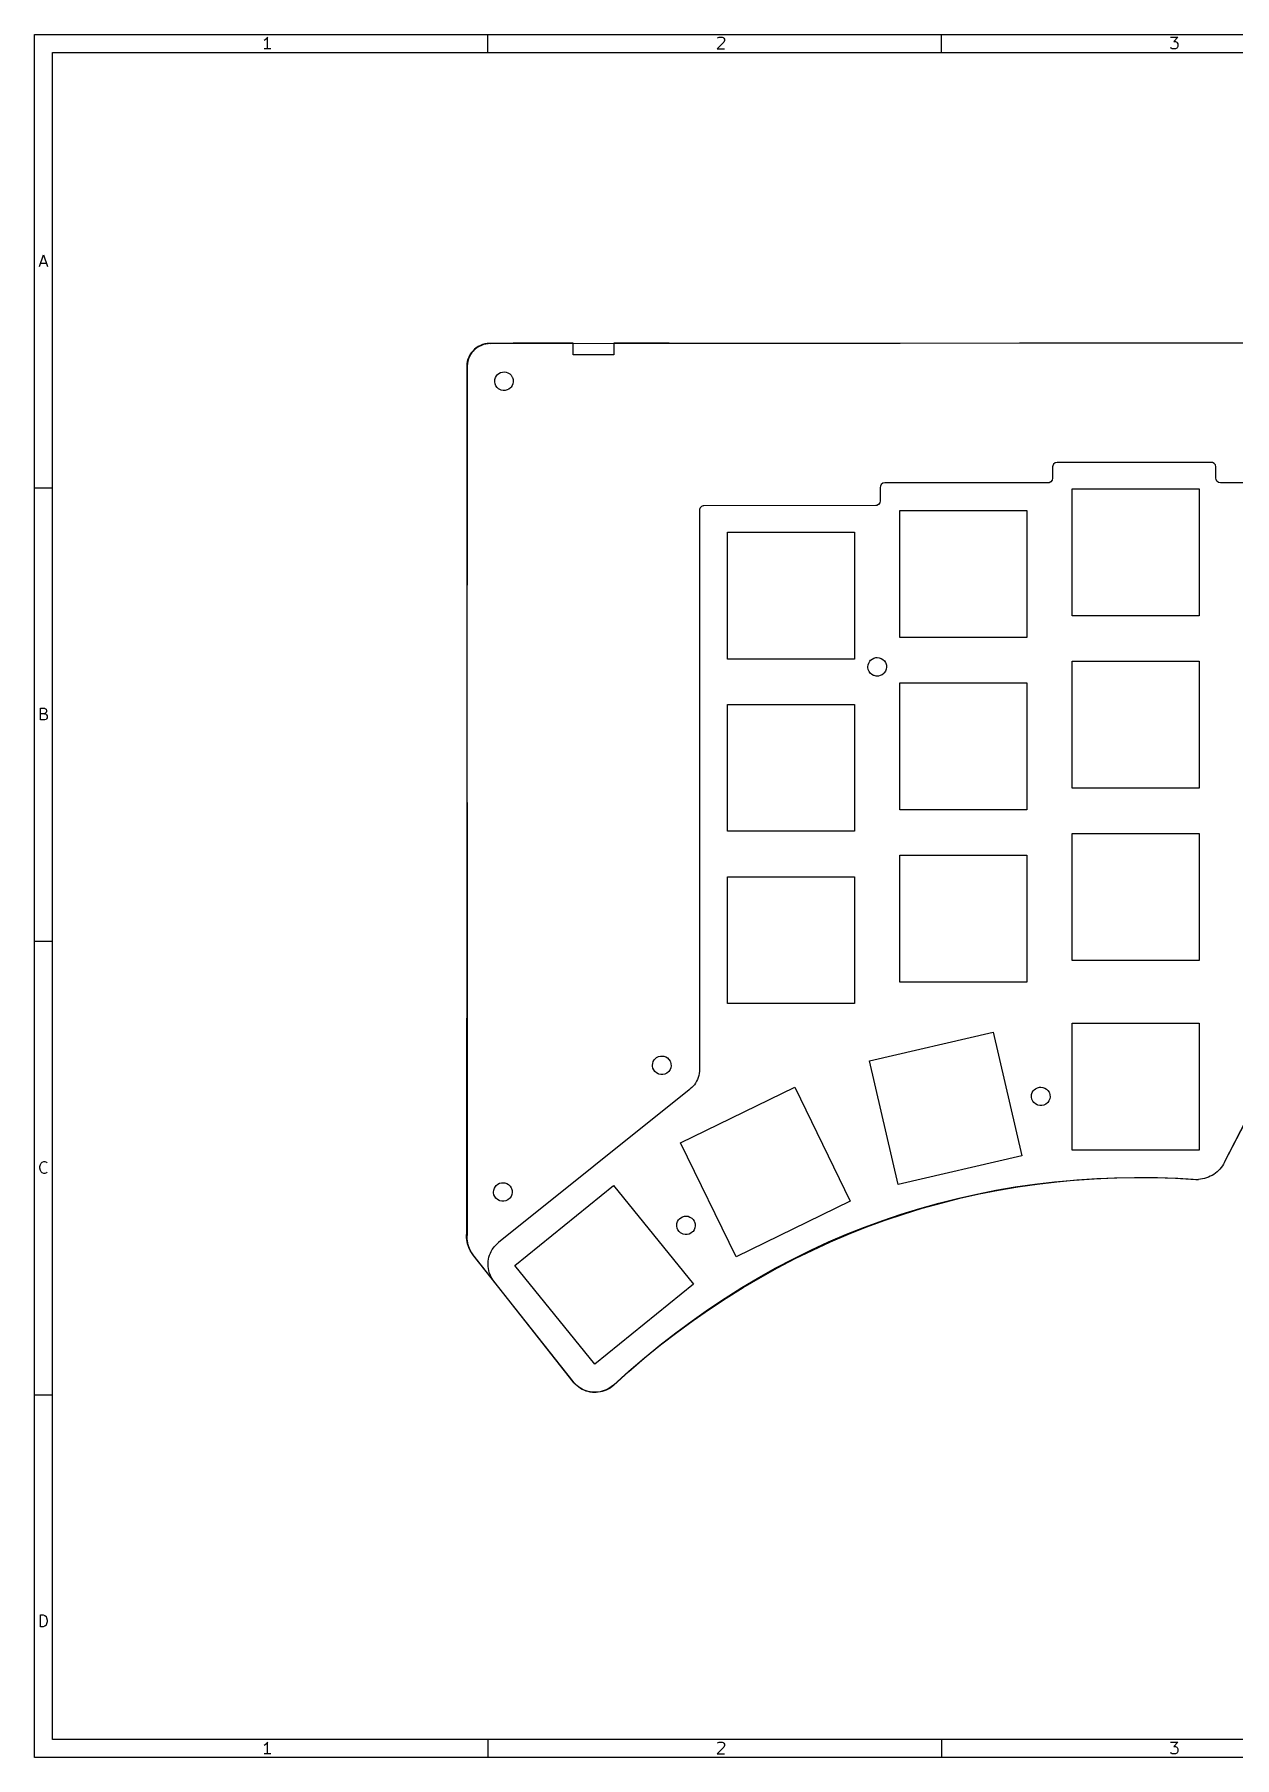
# Model space of a CAD drawing. Extents: x 10 to 287, y -198 to -8.
# Drawn here: x 10 to 142.3, y -198 to -8 of the extents above; entities that cross this region are included whole.
import ezdxf

# ---------------------------------------------------------------- set-up
doc = ezdxf.new("R2010")
doc.units = 0
doc.layers.get('0').update_dxf_attribs({"linetype": 'CONTINUOUS'})

msp = doc.modelspace()

# ---------------------------------------------------------------- linework, layer by layer
at = {"color": 7}
for points in [[(10.000005, -7.983936), (287.002245, -7.983936), (287.002245, -197.991176), (10.000005, -197.991176)], [(12.000001, -9.983932), (285.001741, -9.983932), (285.001741, -195.99118), (12.000001, -195.99118)], [(61.77026, -45.194911)], [(102.91826, -76.690911)], [(79.16926, -120.632911)], [(120.95226, -124.061911)], [(61.64326, -134.602911)], [(81.83626, -138.285911)], [(10.65784, -183.571571), (10.65784, -182.271091), (10.96772, -182.271091), (11.15314, -182.332051), (11.2776, -182.456511), (11.33856, -182.580971), (11.40206, -182.827351), (11.40206, -183.012771), (11.33856, -183.261691), (11.2776, -183.386151), (11.15314, -183.508071), (10.96772, -183.571571)]]:
    msp.add_lwpolyline(points, close=True, dxfattribs=at)
for points in [[(35.69208, -9.571411), (35.69208, -8.270931), (35.57016, -8.456351), (35.4457, -8.580811), (35.32124, -8.641771)], [(59.99988, -9.982891), (59.99988, -7.983911)], [(85.32114, -8.395391), (85.3821, -8.331891), (85.50656, -8.270931), (85.81644, -8.270931), (85.9409, -8.331891), (86.00186, -8.395391), (86.06536, -8.517311), (86.06536, -8.641771), (86.00186, -8.827191), (85.26018, -9.571411), (86.06536, -9.571411)], [(109.99978, -9.982891), (109.99978, -7.983911)], [(135.26008, -8.270931), (136.06526, -8.270931), (135.63092, -8.766231), (135.81634, -8.766231), (135.9408, -8.827191), (136.00176, -8.890691), (136.06526, -9.012611), (136.06526, -9.322491), (136.00176, -9.446951), (135.9408, -9.507911), (135.81634, -9.571411), (135.4455, -9.571411), (135.32104, -9.507911), (135.26008, -9.446951)], [(36.06546, -9.571411), (35.32124, -9.571411)], [(10.5664, -33.571871), (10.9982, -32.271391), (11.43254, -33.571871)], [(10.68832, -33.198491), (11.30808, -33.198491)], [(57.95264, -43.515971), (57.85104, -43.759811)], [(57.95264, -43.515971), (57.85104, -43.759811)], [(58.07964, -43.284831), (57.95264, -43.515971)], [(58.07964, -43.284831), (57.95264, -43.515971)], [(58.2295, -43.066391), (58.07964, -43.284831)], [(58.2295, -43.066391), (58.07964, -43.284831)], [(58.35904, -42.911451), (58.2295, -43.066391)], [(58.35904, -42.911451), (58.2295, -43.066391)], [(58.45302, -42.814931), (58.35904, -42.911451)], [(58.40476, -42.863191), (58.35904, -42.911451)], [(58.60034, -42.677771), (58.40476, -42.863191)], [(58.60034, -42.680311), (58.45302, -42.814931)], [(58.80862, -42.517751), (58.60034, -42.677771)], [(58.80862, -42.517751), (58.60034, -42.680311)], [(59.03468, -42.380591), (58.80862, -42.517751)], [(59.03468, -42.380591), (58.80862, -42.517751)], [(59.27344, -42.268831), (59.03468, -42.380591)], [(59.27344, -42.268831), (59.03468, -42.380591)], [(59.52236, -42.179931), (59.27344, -42.268831)], [(59.52236, -42.179931), (59.27344, -42.268831)], [(59.7789, -42.118971), (59.52236, -42.179931)], [(59.7789, -42.118971), (59.52236, -42.179931)], [(60.04052, -42.083411), (59.7789, -42.118971)], [(60.04052, -42.083411), (59.7789, -42.118971)], [(60.24118, -42.075791), (60.04052, -42.083411)], [(60.24118, -42.075791), (60.04052, -42.083411)], [(62.7761, -42.012291), (60.198, -42.052931)], [(60.24118, -42.075791), (195.81114, -41.946251)], [(69.37756, -42.012291), (62.7761, -42.012291)], [(69.37756, -43.312771), (69.37756, -42.012291)], [(73.8759, -43.312771), (69.37756, -43.312771)], [(73.8759, -42.012291), (73.8759, -43.312771)], [(79.97698, -42.012291), (73.8759, -42.012291)], [(79.97698, -42.012291), (195.89496, -41.925931)], [(57.71134, -44.867251), (57.64276, -140.307751)], [(57.66816, -44.846931), (57.7215, -140.434751)], [(57.72658, -44.270351), (57.70372, -44.534511)], [(57.72658, -44.270351), (57.70372, -44.534511)], [(57.70372, -44.534511), (57.7088, -44.801211)], [(57.70372, -44.534511), (57.70626, -44.735171)], [(57.70626, -44.735171), (57.71388, -44.867251)], [(57.7088, -44.801211), (57.71388, -44.867251)], [(57.77484, -44.011271), (57.72658, -44.270351)], [(57.77484, -44.011271), (57.72658, -44.270351)], [(57.85104, -43.759811), (57.77484, -44.011271)], [(57.85104, -43.759811), (57.77484, -44.011271)], [(60.7441, -46.221071), (60.76442, -46.017871), (60.833, -45.804511), (60.94476, -45.611471), (61.04382, -45.494631)], [(61.04382, -45.494631), (61.2013, -45.367631), (61.39942, -45.263491), (61.61786, -45.207611), (61.77026, -45.194911)], [(61.77026, -45.194911), (61.99632, -45.220311), (62.20968, -45.293971), (62.39764, -45.410811), (62.55766, -45.568291), (62.68212, -45.758791), (62.71514, -45.827371)], [(61.37656, -47.165951), (61.1759, -47.054191), (61.00826, -46.906871), (60.87872, -46.726531), (60.78982, -46.520791), (60.74918, -46.297271), (60.7441, -46.221071)], [(62.49416, -46.944971), (62.31382, -47.087211), (62.11316, -47.183731), (61.89472, -47.237071), (61.6712, -47.239611), (61.45022, -47.191351), (61.37656, -47.165951)], [(62.71514, -45.827371), (62.77864, -46.048351), (62.79134, -46.271871), (62.75578, -46.492851), (62.6745, -46.698591), (62.54496, -46.886551), (62.49416, -46.944971)], [(122.25782, -55.677491), (122.25782, -56.927171), (122.20956, -57.143071), (122.07748, -57.313251), (121.88444, -57.409771), (121.75744, -57.427551)], [(139.76096, -55.177111), (122.7582, -55.177111), (122.5423, -55.225371), (122.37212, -55.357451), (122.2756, -55.550491), (122.25782, -55.677491)], [(140.07846, -55.291411), (139.88542, -55.192351), (139.76096, -55.177111)], [(140.2588, -56.927171), (140.2588, -55.677491), (140.21054, -55.459051), (140.07846, -55.291411)], [(140.27658, -57.051631), (140.2588, -56.927171)], [(9.99998, -57.983811), (11.99896, -57.983811)], [(103.25608, -57.927931), (103.25608, -59.426531), (103.20782, -59.644971), (103.07574, -59.812611), (102.8827, -59.911671), (102.75824, -59.926911)], [(121.75744, -57.427551), (103.75646, -57.427551), (103.54056, -57.475811), (103.37038, -57.607891), (103.27386, -57.800931), (103.25608, -57.927931)], [(124.40666, -58.105731), (138.40714, -58.105731)], [(124.40666, -72.106211), (124.40666, -58.105731)], [(138.40714, -58.105731), (138.40714, -72.106211)], [(140.75918, -57.427551), (140.54328, -57.376751), (140.3731, -57.244671), (140.27658, -57.051631)], [(158.76016, -57.427551), (140.75918, -57.427551)], [(83.312, -60.467931), (83.312, -122.316931)], [(102.75824, -59.926911), (83.82, -59.959931)], [(105.40746, -74.481111), (105.40746, -60.480631)], [(105.40746, -60.480631), (119.40794, -60.480631)], [(119.40794, -60.480631), (119.40794, -74.481111)], [(86.40826, -76.856011), (86.40826, -62.855531)], [(86.40826, -62.855531), (100.4062, -62.855531)], [(100.4062, -62.855531), (100.4062, -76.856011)], [(138.40714, -72.106211), (124.40666, -72.106211)], [(119.40794, -74.481111), (105.40746, -74.481111)], [(100.4062, -76.856011), (86.40826, -76.856011)], [(101.8921, -77.714531), (101.91242, -77.513871), (101.981, -77.300511), (102.09276, -77.107471), (102.19182, -76.990631)], [(102.52456, -78.661951), (102.3239, -78.550191), (102.15626, -78.402871), (102.02672, -78.222531), (101.93782, -78.016791), (101.89718, -77.793271), (101.8921, -77.714531)], [(102.19182, -76.990631), (102.3493, -76.863631), (102.54742, -76.759491), (102.76586, -76.703611), (102.91826, -76.690911)], [(102.91826, -76.690911), (103.14432, -76.716311), (103.35768, -76.789971), (103.54564, -76.906811), (103.70566, -77.064291), (103.83012, -77.254791), (103.86314, -77.323371)], [(103.86314, -77.323371), (103.92664, -77.544351), (103.93934, -77.767871), (103.90378, -77.988851), (103.8225, -78.194591), (103.69296, -78.382551), (103.64216, -78.440971)], [(124.40666, -77.104931), (138.40714, -77.104931)], [(138.40714, -77.104931), (138.40714, -91.105411), (124.40666, -91.105411)], [(124.40666, -91.105411), (124.40666, -77.104931)], [(103.64216, -78.440971), (103.46182, -78.583211), (103.26116, -78.679731), (103.04272, -78.733071), (102.8192, -78.735611), (102.59822, -78.687351), (102.52456, -78.661951)], [(105.40746, -79.482371), (119.40794, -79.482371)], [(105.40746, -93.480311), (105.40746, -79.482371)], [(119.40794, -79.482371), (119.40794, -93.480311), (105.40746, -93.480311)], [(11.09218, -82.891051), (11.2776, -82.952011), (11.33856, -83.012971), (11.40206, -83.137431), (11.40206, -83.322851), (11.33856, -83.447311), (11.2776, -83.508271), (11.15314, -83.571771), (10.65784, -83.571771), (10.65784, -82.271291), (11.09218, -82.271291), (11.21664, -82.332251), (11.2776, -82.395751), (11.33856, -82.517671), (11.33856, -82.642131), (11.2776, -82.766591), (11.21664, -82.827551), (11.09218, -82.891051), (10.65784, -82.891051)], [(86.40826, -81.857271), (100.4062, -81.857271), (100.4062, -95.855211)], [(100.4062, -95.855211), (86.40826, -95.855211), (86.40826, -81.857271)], [(124.40666, -96.106671), (138.40714, -96.106671), (138.40714, -110.107151), (124.40666, -110.107151)], [(124.40666, -110.107151), (124.40666, -96.106671)], [(119.40794, -112.482051), (105.40746, -112.482051), (105.40746, -98.481571)], [(105.40746, -98.481571), (119.40794, -98.481571), (119.40794, -112.482051)], [(86.40826, -100.856471), (100.4062, -100.856471)], [(100.4062, -100.856471), (100.4062, -114.856951), (86.40826, -114.856951), (86.40826, -100.856471)], [(9.99998, -107.983711), (11.99896, -107.983711)], [(138.40714, -117.005791), (138.40714, -131.006271), (124.40666, -131.006271), (124.40666, -117.005791)], [(124.40666, -117.005791), (138.40714, -117.005791)], [(102.0699, -121.145991), (115.7097, -117.996391), (118.8593, -131.638731)], [(78.1431, -121.659071), (78.16342, -121.455871), (78.232, -121.242511), (78.34376, -121.049471), (78.44282, -120.932631)], [(78.44282, -120.932631), (78.6003, -120.805631), (78.79842, -120.701491), (79.01686, -120.645611), (79.16926, -120.632911)], [(79.16926, -120.632911), (79.39532, -120.658311), (79.60868, -120.731971), (79.79664, -120.848811), (79.95666, -121.006291), (80.08112, -121.196791), (80.11414, -121.265371)], [(80.11414, -121.265371), (80.17764, -121.486351), (80.19034, -121.709871), (80.15478, -121.930851), (80.0735, -122.136591), (79.94396, -122.324551), (79.89316, -122.382971)], [(118.8593, -131.638731), (105.21696, -134.788331), (102.0699, -121.145991)], [(78.77556, -122.603951), (78.5749, -122.492191), (78.40726, -122.344871), (78.27772, -122.164531), (78.18882, -121.958791), (78.14818, -121.735271), (78.1431, -121.659071)], [(79.89316, -122.382971), (79.71282, -122.525211), (79.51216, -122.621731), (79.29372, -122.675071), (79.0702, -122.677611), (78.84922, -122.629351), (78.77556, -122.603951)], [(83.312, -122.316931), (83.2866, -122.553151), (83.24342, -122.781751), (83.18246, -123.005271), (83.10372, -123.218631), (83.0072, -123.421831), (82.89544, -123.614871), (82.76844, -123.797751), (82.62366, -123.967931), (82.46618, -124.122871), (82.29092, -124.262571), (82.169, -124.348931)], [(141.224, -132.349931), (146.558, -121.935931)], [(141.224, -132.349931), (146.60118, -121.956251)], [(82.169, -124.348931), (61.17082, -141.206911)], [(93.81744, -124.066991), (99.95408, -136.650151), (87.37092, -142.789331), (81.23428, -130.206171)], [(81.23428, -130.206171), (93.81744, -124.066991)], [(119.9261, -125.088071), (119.94642, -124.884871), (120.015, -124.671511), (120.12676, -124.478471), (120.22582, -124.361631)], [(120.55856, -126.032951), (120.3579, -125.921191), (120.19026, -125.773871), (120.06072, -125.593531), (119.97182, -125.387791), (119.93118, -125.164271), (119.9261, -125.088071)], [(120.22582, -124.361631), (120.3833, -124.234631), (120.58142, -124.130491), (120.79986, -124.074611), (120.95226, -124.061911)], [(120.95226, -124.061911), (121.17832, -124.087311), (121.39168, -124.160971), (121.57964, -124.277811), (121.73966, -124.435291), (121.86412, -124.625791), (121.89714, -124.694371)], [(121.89714, -124.694371), (121.96064, -124.915351), (121.97334, -125.138871), (121.93778, -125.359851), (121.8565, -125.565591), (121.72696, -125.753551), (121.67616, -125.811971)], [(121.67616, -125.811971), (121.49582, -125.954211), (121.29516, -126.050731), (121.07672, -126.104071), (120.8532, -126.106611), (120.63222, -126.058351), (120.55856, -126.032951)], [(11.40206, -133.447211), (11.33856, -133.508171), (11.15314, -133.571671), (11.02868, -133.571671), (10.84326, -133.508171), (10.72134, -133.386251), (10.65784, -133.261791), (10.59688, -133.012871), (10.59688, -132.827451), (10.65784, -132.581071), (10.72134, -132.456611), (10.84326, -132.332151), (11.02868, -132.271191), (11.15314, -132.271191), (11.33856, -132.332151), (11.40206, -132.395651)], [(141.224, -132.349931), (141.11224, -132.550591), (140.99032, -132.743631), (140.8557, -132.926511), (140.71092, -133.099231), (140.55598, -133.261791), (140.38834, -133.411651), (140.21562, -133.551351), (140.03274, -133.680891), (139.8397, -133.797731), (139.64158, -133.899331), (139.43838, -133.990771), (139.22756, -134.066971), (139.00912, -134.130471), (138.78814, -134.181271), (138.56208, -134.214291), (138.33348, -134.234611)], [(141.224, -132.349931), (141.11224, -132.550591), (140.99032, -132.743631), (140.8557, -132.926511), (140.71092, -133.099231), (140.55598, -133.261791), (140.38834, -133.411651), (140.21562, -133.551351), (140.03274, -133.680891), (139.8397, -133.797731), (139.64158, -133.899331), (139.43838, -133.990771), (139.22756, -134.066971), (139.00912, -134.130471), (138.78814, -134.181271), (138.56208, -134.214291), (138.33348, -134.234611)], [(60.6171, -135.629071), (60.63742, -135.425871), (60.706, -135.212511), (60.81776, -135.019471), (60.91682, -134.902631)], [(60.91682, -134.902631), (61.0743, -134.775631), (61.27242, -134.671491), (61.49086, -134.615611), (61.64326, -134.602911)], [(61.64326, -134.602911), (61.86932, -134.628311), (62.08268, -134.701971), (62.27064, -134.818811), (62.43066, -134.976291), (62.55512, -135.166791), (62.58814, -135.235371)], [(73.8251, -156.929511), (75.53706, -155.400431), (77.27188, -153.922151), (79.02956, -152.497211), (80.8101, -151.123071), (82.6135, -149.802271), (84.43468, -148.534811), (86.28126, -147.318151), (88.14562, -146.154831), (90.03284, -145.042311), (91.93784, -143.983131), (93.8657, -142.977291), (95.81134, -142.024791), (97.7773, -141.125631), (99.76104, -140.279811), (101.76256, -139.484791), (103.7844, -138.745651), (105.82148, -138.057311), (107.87888, -137.424851), (109.95152, -136.845731), (112.04194, -136.319951), (114.15014, -135.847511), (116.27358, -135.428411), (118.41226, -135.065191), (120.56872, -134.755311), (122.73788, -134.498771), (124.92482, -134.298111), (127.12446, -134.150791), (129.33934, -134.056811), (131.56692, -134.018711), (133.80974, -134.036491), (136.06526, -134.107611), (138.33348, -134.234611)], [(73.83526, -156.965071), (75.52182, -155.433451), (77.23124, -153.952631), (78.96606, -152.525151), (80.72628, -151.151011), (82.50682, -149.827671), (84.31276, -148.557671), (86.14156, -147.338471), (87.99068, -146.175151), (89.86266, -145.062631), (91.75496, -144.000911), (93.67012, -142.995071), (95.60306, -142.040031), (97.55886, -141.140871), (99.53498, -140.292511), (101.52888, -139.500031), (103.5431, -138.758351), (105.5751, -138.070011), (107.62488, -137.437551), (109.69498, -136.858431), (111.78032, -136.330111), (113.88598, -135.857671), (116.00434, -135.441111), (118.14302, -135.075351), (120.29694, -134.765471), (122.4661, -134.508931), (124.64796, -134.308271), (126.8476, -134.160951), (129.06248, -134.066971), (131.29006, -134.028871), (133.53288, -134.046651), (135.7884, -134.117771), (138.05662, -134.244771)], [(138.05662, -134.244771), (138.33348, -134.234611)], [(61.24956, -136.573951), (61.0489, -136.462191), (60.88126, -136.314871), (60.75172, -136.134531), (60.66282, -135.928791), (60.62218, -135.705271), (60.6171, -135.629071)], [(62.36716, -136.352971), (62.18682, -136.495211), (61.98616, -136.591731), (61.76772, -136.645071), (61.5442, -136.647611), (61.32322, -136.599351), (61.24956, -136.573951)], [(62.58814, -135.235371), (62.65164, -135.456351), (62.66434, -135.679871), (62.62878, -135.900851), (62.5475, -136.106591), (62.41796, -136.294551), (62.36716, -136.352971)], [(62.97168, -143.718971), (73.85304, -134.907711), (82.66176, -145.789071)], [(80.8101, -139.312071), (80.83042, -139.108871), (80.899, -138.895511), (81.01076, -138.702471), (81.10982, -138.585631)], [(81.10982, -138.585631), (81.2673, -138.458631), (81.46542, -138.354491), (81.68386, -138.298611), (81.83626, -138.285911)], [(81.83626, -138.285911), (82.06232, -138.311311), (82.27568, -138.384971), (82.46364, -138.501811), (82.62366, -138.659291), (82.74812, -138.849791), (82.78114, -138.918371)], [(58.34126, -142.509931), (58.20664, -142.329591), (58.08726, -142.141631), (57.98058, -141.948591), (57.88914, -141.747931), (57.8104, -141.542191), (57.7469, -141.331371), (57.6961, -141.118011), (57.66308, -140.899571), (57.64276, -140.678591), (57.63768, -140.457611), (57.64276, -140.307751)], [(58.42, -142.636931), (58.28538, -142.456591), (58.166, -142.268631), (58.05932, -142.075591), (57.96788, -141.874931), (57.88914, -141.669191), (57.82564, -141.458371), (57.77484, -141.245011), (57.74182, -141.026571), (57.7215, -140.805591), (57.71642, -140.584611), (57.7215, -140.434751)], [(81.44256, -140.256951), (81.2419, -140.145191), (81.07426, -139.997871), (80.94472, -139.817531), (80.85582, -139.611791), (80.81518, -139.388271), (80.8101, -139.312071)], [(82.56016, -140.035971), (82.37982, -140.178211), (82.17916, -140.274731), (81.96072, -140.328071), (81.7372, -140.330611), (81.51622, -140.282351), (81.44256, -140.256951)], [(82.78114, -138.918371), (82.84464, -139.139351), (82.85734, -139.362871), (82.82178, -139.583851), (82.7405, -139.789591), (82.61096, -139.977551), (82.56016, -140.035971)], [(60.03036, -143.254151), (60.06338, -143.028091), (60.11418, -142.809651), (60.18276, -142.593751), (60.26404, -142.382931), (60.36056, -142.182271), (60.47232, -141.986691), (60.59932, -141.801271), (60.73648, -141.626011), (60.88888, -141.458371), (61.05398, -141.303431), (61.17082, -141.206911)], [(69.38772, -156.553591), (58.34126, -142.509931)], [(69.37756, -156.520571), (58.42, -142.636931)], [(60.67806, -145.509671), (60.5409, -145.324251), (60.42152, -145.133751), (60.31484, -144.935631), (60.22594, -144.729891), (60.14974, -144.516531), (60.09132, -144.300631), (60.04814, -144.082191), (60.0202, -143.858671), (60.01004, -143.632611), (60.01512, -143.406551), (60.03036, -143.254151)], [(82.66176, -145.789071), (71.78294, -154.597791), (62.97168, -143.718971)], [(71.51116, -157.688971), (71.27494, -157.658491), (71.04634, -157.610231), (70.82028, -157.544191), (70.60184, -157.462911), (70.39102, -157.363851), (70.18782, -157.247011), (69.99478, -157.117471), (69.80936, -156.972691), (69.63664, -156.815211), (69.47662, -156.642491), (69.37756, -156.520571)], [(71.52132, -157.724531), (71.2851, -157.691511), (71.0565, -157.643251), (70.83044, -157.577211), (70.612, -157.495931), (70.40118, -157.396871), (70.19798, -157.282571), (70.00494, -157.153031), (69.81952, -157.008251), (69.6468, -156.848231), (69.48678, -156.675511), (69.38772, -156.553591)], [(73.8251, -156.929511), (73.63968, -157.079371), (73.44664, -157.216531), (73.24598, -157.335911), (73.03516, -157.437511), (72.81926, -157.523871), (72.59828, -157.594991), (72.36968, -157.648331), (72.13854, -157.683891), (71.90486, -157.701671), (71.66864, -157.699131), (71.51116, -157.688971)], [(73.83526, -156.965071), (73.64984, -157.114931), (73.4568, -157.249551), (73.25614, -157.368931), (73.04532, -157.470531), (72.82942, -157.559431), (72.60844, -157.628011), (72.37984, -157.681351), (72.1487, -157.716911), (71.91502, -157.734691), (71.6788, -157.734691), (71.52132, -157.724531)], [(9.99998, -157.983611), (11.99896, -157.983611)], [(35.69208, -197.577131), (35.69208, -196.279191), (35.57016, -196.464611), (35.4457, -196.586531), (35.32124, -196.650031)], [(36.06546, -197.577131), (35.32124, -197.577131)], [(59.99988, -195.989631), (59.99988, -197.988611)], [(85.32114, -196.401111), (85.3821, -196.340151), (85.50656, -196.279191), (85.81644, -196.279191), (85.9409, -196.340151), (86.00186, -196.401111), (86.06536, -196.525571), (86.06536, -196.650031), (86.00186, -196.835451), (85.26018, -197.577131), (86.06536, -197.577131)], [(109.99978, -195.989631), (109.99978, -197.988611)], [(135.26008, -196.279191), (136.06526, -196.279191), (135.63092, -196.771951), (135.81634, -196.771951), (135.9408, -196.835451), (136.00176, -196.896411), (136.06526, -197.020871), (136.06526, -197.330751), (136.00176, -197.455211), (135.9408, -197.516171), (135.81634, -197.577131), (135.4455, -197.577131), (135.32104, -197.516171), (135.26008, -197.455211)]]:
    msp.add_lwpolyline(points, dxfattribs=at)
for points in [[(58.314777, -42.889879), (57.833269, -43.421958), (57.599298, -44.132887), (57.6707, -44.846931)], [(60.198, -42.054201), (59.480395, -42.054228), (58.796285, -42.357801), (58.314777, -42.889879)], [(83.46079, -60.108721), (83.365521, -60.203989), (83.312, -60.333201), (83.312, -60.467931)], [(83.82, -59.959931), (83.68527, -59.959931), (83.556058, -60.013452), (83.46079, -60.108721)]]:
    msp.add_open_spline(points, degree=3, dxfattribs=at)

doc.saveas('drawing.dxf')
